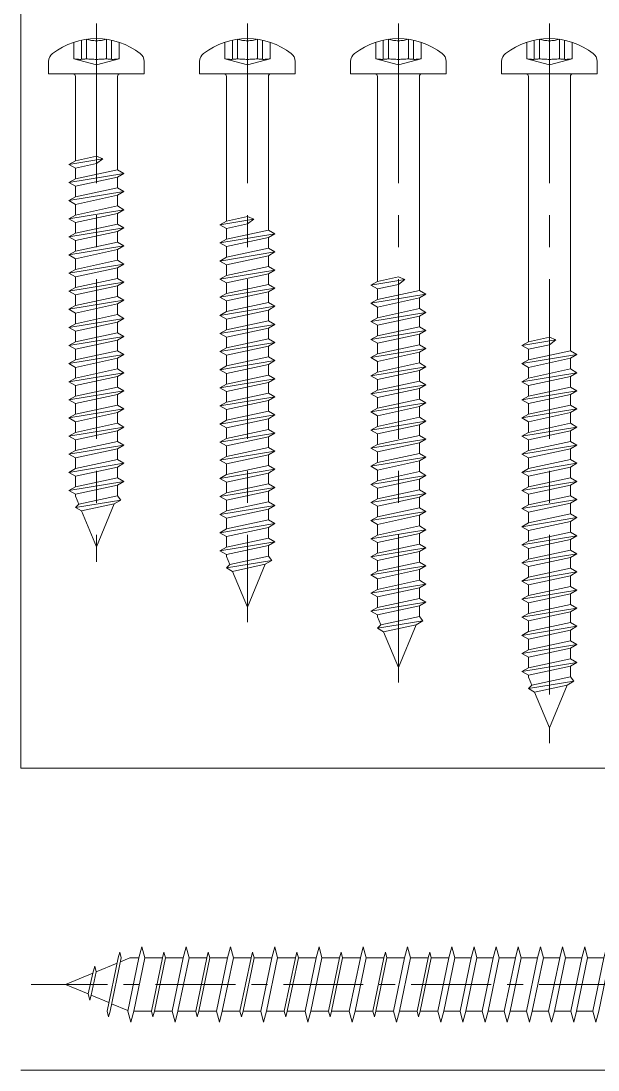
# Model space of a CAD drawing. Header units: millimetres. Extents: x 1459 to 16731, y 971 to 8404.
# Drawn here: x 5484.5 to 5541.8, y 1916.5 to 2020.7 of the extents above; entities that cross this region are included whole.
import ezdxf

# ---------------------------------------------------------------- set-up
doc = ezdxf.new("R2010")
doc.units = ezdxf.units.MM
doc.header["$LTSCALE"] = 0.5
doc.linetypes.add('CENTER', pattern=[50.8, 31.75, -6.35, 6.35, -6.35])
doc.linetypes.add('HIDDEN', pattern=[9.525, 6.35, -3.175])
doc.layers.get('0').update_dxf_attribs({"lineweight": 20})
doc.layers.add('Quincaillerie', color=150, linetype='Continuous', lineweight=20)

# ---------------------------------------------------------------- blocks, each defined once
blk = doc.blocks.new('HUS-S 7.5 x 100')
for p, q in [((-96.93, 1.27), (-94.86, 2.13)), ((-94.53, 2.26), (-93.6, 2.65)), ((-93.6, 2.65), (-92.69, 2.65)), ((-92.11, 2.65), (-90.35, 2.65)), ((-90.05, 2.65), (-88.29, 2.65)), ((-87.71, 2.65), (-85.95, 2.65)), ((-85.65, 2.65), (-83.89, 2.65)), ((-83.31, 2.65), (-81.55, 2.65)), ((-81.25, 2.65), (-79.49, 2.65)), ((-78.91, 2.65), (-77.15, 2.65)), ((-76.85, 2.65), (-75.09, 2.65)), ((-74.51, 2.65), (-72.75, 2.65)), ((-72.45, 2.65), (-70.69, 2.65)), ((-70.11, 2.65), (-68.35, 2.65)), ((-68.05, 2.65), (-66.29, 2.65)), ((-65.71, 2.65), (-63.95, 2.65)), ((-63.65, 2.65), (-61.89, 2.65)), ((-61.31, 2.65), (-59.69, 2.65)), ((-59.11, 2.65), (-57.49, 2.65)), ((-56.91, 2.65), (-55.29, 2.65)), ((-54.71, 2.65), (-53.09, 2.65)), ((-52.51, 2.65), (-50.89, 2.65)), ((-50.31, 2.65), (-48.69, 2.65)), ((-48.11, 2.65), (-46.49, 2.65)), ((-100, 0), (-97.27, 1.13)), ((-97.74, -0.94), (-97.27, 1.13)), ((-97.45, -1.06), (-96.93, 1.27)), ((-100, 0), (-97.74, -0.94)), ((-97.45, -1.06), (-95.67, -1.79)), ((-95.4, -1.91), (-93.78, -2.58)), ((-93.21, -2.65), (-91.45, -2.65)), ((-91.15, -2.65), (-89.39, -2.65)), ((-88.81, -2.65), (-87.05, -2.65)), ((-86.75, -2.65), (-84.99, -2.65)), ((-84.41, -2.65), (-82.65, -2.65)), ((-82.35, -2.65), (-80.59, -2.65)), ((-80.01, -2.65), (-78.25, -2.65)), ((-77.95, -2.65), (-76.19, -2.65)), ((-75.61, -2.65), (-73.85, -2.65)), ((-73.55, -2.65), (-71.79, -2.65)), ((-71.21, -2.65), (-69.45, -2.65)), ((-66.81, -2.65), (-65.05, -2.65)), ((-64.75, -2.65), (-62.99, -2.65)), ((-62.41, -2.65), (-60.79, -2.65)), ((-60.21, -2.65), (-58.59, -2.65)), ((-58.01, -2.65), (-56.39, -2.65)), ((-55.81, -2.65), (-54.19, -2.65)), ((-53.61, -2.65), (-51.99, -2.65)), ((-51.41, -2.65), (-49.79, -2.65)), ((-49.21, -2.65), (-47.59, -2.65))]:
    blk.add_line(p, q)
at = {"color": 1, "linetype": 'CENTER', "ltscale": 0.5}
blk.add_line((5.8, 0), (-103.41, 0), dxfattribs=at)
for points in [[(-95.85, -2.65), (-94.75, 2.65), (-94.6, 3.2), (-94.45, 2.65), (-95.55, -2.65), (-95.7, -3.2)], [(-92.11, 2.65), (-93.21, -2.65), (-93.5, -3.75), (-93.79, -2.65), (-92.69, 2.65), (-92.4, 3.75)], [(-91.45, -2.65), (-90.35, 2.65), (-90.2, 3.2), (-90.05, 2.65), (-91.15, -2.65), (-91.3, -3.2)], [(-87.71, 2.65), (-88.81, -2.65), (-89.1, -3.75), (-89.39, -2.65), (-88.29, 2.65), (-88, 3.75)], [(-87.05, -2.65), (-85.95, 2.65), (-85.8, 3.2), (-85.65, 2.65), (-86.75, -2.65), (-86.9, -3.2)], [(-83.31, 2.65), (-84.41, -2.65), (-84.7, -3.75), (-84.99, -2.65), (-83.89, 2.65), (-83.6, 3.75)], [(-82.65, -2.65), (-81.55, 2.65), (-81.4, 3.2), (-81.25, 2.65), (-82.35, -2.65), (-82.5, -3.2)], [(-78.91, 2.65), (-80.01, -2.65), (-80.3, -3.75), (-80.59, -2.65), (-79.49, 2.65), (-79.2, 3.75)], [(-78.25, -2.65), (-77.15, 2.65), (-77, 3.2), (-76.85, 2.65), (-77.95, -2.65), (-78.1, -3.2)], [(-74.51, 2.65), (-75.61, -2.65), (-75.9, -3.75), (-76.19, -2.65), (-75.09, 2.65), (-74.8, 3.75)], [(-73.85, -2.65), (-72.75, 2.65), (-72.6, 3.2), (-72.45, 2.65), (-73.55, -2.65), (-73.7, -3.2)], [(-70.11, 2.65), (-71.21, -2.65), (-71.5, -3.75), (-71.79, -2.65), (-70.69, 2.65), (-70.4, 3.75)], [(-69.45, -2.65), (-68.35, 2.65), (-68.2, 3.2), (-68.05, 2.65), (-69.15, -2.65), (-69.3, -3.2)], [(-65.71, 2.65), (-66.81, -2.65), (-67.1, -3.75), (-67.39, -2.65), (-66.29, 2.65), (-66, 3.75)], [(-65.05, -2.65), (-63.95, 2.65), (-63.8, 3.2), (-63.65, 2.65), (-64.75, -2.65), (-64.9, -3.2)], [(-61.31, 2.65), (-62.41, -2.65), (-62.7, -3.75), (-62.99, -2.65), (-61.89, 2.65), (-61.6, 3.75)], [(-59.11, 2.65), (-60.21, -2.65), (-60.5, -3.75), (-60.79, -2.65), (-59.69, 2.65), (-59.4, 3.75)], [(-56.91, 2.65), (-58.01, -2.65), (-58.3, -3.75), (-58.59, -2.65), (-57.49, 2.65), (-57.2, 3.75)], [(-54.71, 2.65), (-55.81, -2.65), (-56.1, -3.75), (-56.39, -2.65), (-55.29, 2.65), (-55, 3.75)], [(-52.51, 2.65), (-53.61, -2.65), (-53.9, -3.75), (-54.19, -2.65), (-53.09, 2.65), (-52.8, 3.75)], [(-50.31, 2.65), (-51.41, -2.65), (-51.7, -3.75), (-51.99, -2.65), (-50.89, 2.65), (-50.6, 3.75)], [(-48.11, 2.65), (-49.21, -2.65), (-49.5, -3.75), (-49.79, -2.65), (-48.69, 2.65), (-48.4, 3.75)], [(-45.91, 2.65), (-47.01, -2.65), (-47.3, -3.75), (-47.59, -2.65), (-46.49, 2.65), (-46.2, 3.75)]]:
    blk.add_lwpolyline(points, close=True)
for points in [[(-97.27, 1.13), (-97.08, 1.84), (-96.93, 1.27)], [(-97.74, -0.94), (-97.58, -1.55), (-97.45, -1.06)], [(-69.15, -2.65), (-67.39, -2.65)]]:
    blk.add_lwpolyline(points)
blk = doc.blocks.new('4070084')
at = {"color": 1, "linetype": 'CENTER'}
blk.add_line((0, 5), (0, -48.5), dxfattribs=at)
for p, q in [((-2.08, -0.25), (-2.08, -8.63)), ((2.09, -0.25), (2.09, -9.53)), ((-2.08, -9.37), (-2.08, -10.43)), ((2.09, -10.27), (2.09, -11.33)), ((-2.08, -11.17), (-2.08, -12.23)), ((2.09, -12.07), (2.09, -13.13)), ((-2.08, -12.97), (-2.08, -14.03)), ((2.09, -13.87), (2.09, -14.93)), ((-2.08, -14.77), (-2.08, -15.83)), ((-2.08, -16.57), (-2.08, -17.63)), ((2.09, -15.67), (2.09, -16.73)), ((2.09, -17.47), (2.09, -18.53)), ((-2.08, -18.37), (-2.08, -19.43)), ((2.09, -19.27), (2.09, -20.33)), ((-2.08, -20.17), (-2.08, -21.23)), ((2.09, -21.07), (2.09, -22.13)), ((-2.08, -21.97), (-2.08, -23.03)), ((2.09, -22.87), (2.09, -23.93)), ((-2.08, -23.77), (-2.08, -24.83)), ((2.09, -24.67), (2.09, -25.73)), ((-2.08, -25.57), (-2.08, -26.63)), ((2.09, -26.47), (2.09, -27.53)), ((-2.08, -27.37), (-2.08, -28.43)), ((-2.08, -29.17), (-2.08, -30.23)), ((2.09, -28.27), (2.09, -29.33)), ((2.09, -30.07), (2.09, -31.13)), ((-2.08, -30.97), (-2.08, -32.03)), ((2.09, -31.87), (2.09, -32.93)), ((-2.08, -32.77), (-2.08, -33.83)), ((2.09, -33.67), (2.09, -34.73)), ((-2.08, -34.57), (-2.08, -35.63)), ((-2.08, -36.37), (-2.08, -37.43)), ((2.09, -35.47), (2.09, -36.53)), ((2.09, -37.27), (2.09, -38.33)), ((-2.08, -38.17), (-2.08, -39.23)), ((2.09, -39.07), (2.09, -40.13)), ((-2.08, -39.97), (-2.08, -41.03)), ((2.09, -40.87), (2.09, -41.93)), ((-2.08, -41.77), (-2.08, -41.97)), ((-1.76, -42.76), (-2.08, -41.97)), ((0, -47), (1.76, -42.74)), ((2.41, -42.35), (1.76, -42.74)), ((2.09, -41.93), (2.41, -42.35)), ((-2.07, -43.09), (-1.76, -42.76)), ((-1.47, -43.44), (-2.07, -43.09)), ((0, -47), (-1.47, -43.44))]:
    blk.add_line(p, q)
blk.add_lwpolyline([(0, 3.5, -0.163834), (4.35, 2.03, -0.234469), (4.75, 1.24), (4.75, 0), (-4.75, 0), (-4.75, 1.24, -0.234469), (-4.35, 2.03, -0.163834)], format="xyb", close=True)
at = {"linetype": 'HIDDEN'}
for points in [[(-2.25, 3.14), (-2.25, 1.5)], [(-1.5, 3.34), (-1.5, 1.44)], [(-1, 3.43), (-1, 1.5)], [(1, 3.43), (1, 1.5)], [(1.5, 3.34), (1.5, 1.44)], [(2.25, 3.14), (2.25, 1.5)], [(-2.25, 1.5), (0, 0.9)], [(2.25, 1.5), (0, 0.9)]]:
    blk.add_lwpolyline(points, dxfattribs=at)
for points in [[(-2.08, -9.37), (0, -8.92), (0.65, -8.44), (0, -8.18), (-2.08, -8.63), (-2.73, -9)], [(2.73, -9.9), (2.09, -10.27), (-2.08, -11.17), (-2.73, -10.8), (-2.08, -10.43), (2.09, -9.53)], [(2.73, -11.7), (2.09, -12.07), (-2.08, -12.97), (-2.73, -12.6), (-2.08, -12.23), (2.09, -11.33)], [(2.73, -13.5), (2.09, -13.87), (-2.08, -14.77), (-2.73, -14.4), (-2.08, -14.03), (2.09, -13.13)], [(2.73, -15.3), (2.09, -15.67), (-2.08, -16.57), (-2.73, -16.2), (-2.08, -15.83), (2.09, -14.93)], [(2.73, -17.1), (2.09, -17.47), (-2.08, -18.37), (-2.73, -18), (-2.08, -17.63), (2.09, -16.73)], [(2.73, -18.9), (2.09, -19.27), (-2.08, -20.17), (-2.73, -19.8), (-2.08, -19.43), (2.09, -18.53)], [(2.73, -20.7), (2.09, -21.07), (-2.08, -21.97), (-2.73, -21.6), (-2.08, -21.23), (2.09, -20.33)], [(2.73, -22.5), (2.09, -22.87), (-2.08, -23.77), (-2.73, -23.4), (-2.08, -23.03), (2.09, -22.13)], [(2.73, -24.3), (2.09, -24.67), (-2.08, -25.57), (-2.73, -25.2), (-2.08, -24.83), (2.09, -23.93)], [(2.73, -26.1), (2.09, -26.47), (-2.08, -27.37), (-2.73, -27), (-2.08, -26.63), (2.09, -25.73)], [(2.73, -27.9), (2.09, -28.27), (-2.08, -29.17), (-2.73, -28.8), (-2.08, -28.43), (2.09, -27.53)], [(2.73, -29.7), (2.09, -30.07), (-2.08, -30.97), (-2.73, -30.6), (-2.08, -30.23), (2.09, -29.33)], [(2.73, -31.5), (2.09, -31.87), (-2.08, -32.77), (-2.73, -32.4), (-2.08, -32.03), (2.09, -31.13)], [(2.73, -33.3), (2.09, -33.67), (-2.08, -34.57), (-2.73, -34.2), (-2.08, -33.83), (2.09, -32.93)], [(2.73, -35.1), (2.09, -35.47), (-2.08, -36.37), (-2.73, -36), (-2.08, -35.63), (2.09, -34.73)], [(2.73, -36.9), (2.09, -37.27), (-2.08, -38.17), (-2.73, -37.8), (-2.08, -37.43), (2.09, -36.53)], [(2.73, -38.7), (2.09, -39.07), (-2.08, -39.97), (-2.73, -39.6), (-2.08, -39.23), (2.09, -38.33)], [(2.73, -40.5), (2.09, -40.87), (-2.08, -41.77), (-2.73, -41.4), (-2.08, -41.03), (2.09, -40.13)]]:
    blk.add_lwpolyline(points, close=True)
for points in [[(-2.73, -9), (0.65, -8.44)], [(-2.73, -10.8), (2.73, -9.9)], [(-2.73, -12.6), (2.73, -11.7)], [(-2.73, -14.4), (2.73, -13.5)], [(-2.73, -16.2), (2.73, -15.3)], [(-2.73, -18), (2.73, -17.1)], [(-2.73, -19.8), (2.73, -18.9)], [(-2.73, -21.6), (2.73, -20.7)], [(-2.73, -23.4), (2.73, -22.5)], [(-2.73, -25.2), (2.73, -24.3)], [(-2.73, -27), (2.73, -26.1)], [(-2.73, -28.8), (2.73, -27.9)], [(-2.73, -30.6), (2.73, -29.7)], [(-2.73, -32.4), (2.73, -31.5)], [(-2.73, -34.2), (2.73, -33.3)], [(-2.73, -36), (2.73, -35.1)], [(-2.73, -37.8), (2.73, -36.9)], [(-2.73, -39.6), (2.73, -38.7)], [(-2.73, -41.4), (2.73, -40.5)], [(-2.07, -43.09), (2.41, -42.35)], [(-1.76, -42.76), (2.09, -41.93)], [(1.76, -42.74), (-1.47, -43.44)]]:
    blk.add_lwpolyline(points)
for centre, radius, start, end in [((0, 6.79), 3.5, 253.4149, 286.5851), ((-1.62, 4.82), 3.38, 259.3357, 280.6643), ((0, 9.6), 8.16, 262.9585, 277.0415), ((1.62, 4.82), 3.38, 259.3357, 280.6643)]:
    blk.add_arc(centre, radius, start, end, dxfattribs=at)
for centre, start, end in [((-2.33, -0.25), 0, 90), ((2.34, -0.25), 90, 180)]:
    blk.add_arc(centre, 0.25, start, end)
blk = doc.blocks.new('4070085')
at = {"color": 1, "linetype": 'CENTER'}
blk.add_line((0, 5), (0, -54.5), dxfattribs=at)
for p, q in [((-2.09, -0.25), (-2.09, -14.63)), ((2.08, -0.25), (2.08, -15.53)), ((-2.09, -15.37), (-2.09, -16.43)), ((2.08, -16.27), (2.08, -17.33)), ((-2.09, -17.17), (-2.09, -18.23)), ((2.08, -18.07), (2.08, -19.13)), ((-2.09, -18.97), (-2.09, -20.03)), ((-2.09, -20.77), (-2.09, -21.83)), ((2.08, -19.87), (2.08, -20.93)), ((2.08, -21.67), (2.08, -22.73)), ((-2.09, -22.57), (-2.09, -23.63)), ((2.08, -23.47), (2.08, -24.53)), ((-2.09, -24.37), (-2.09, -25.43)), ((2.08, -25.27), (2.08, -26.33)), ((-2.09, -26.17), (-2.09, -27.23)), ((2.08, -27.07), (2.08, -28.13)), ((-2.09, -27.97), (-2.09, -29.03)), ((2.08, -28.87), (2.08, -29.93)), ((-2.09, -29.77), (-2.09, -30.83)), ((2.08, -30.67), (2.08, -31.73)), ((-2.09, -31.57), (-2.09, -32.63)), ((2.08, -32.47), (2.08, -33.53)), ((-2.09, -33.37), (-2.09, -34.43)), ((2.08, -34.27), (2.08, -35.33)), ((-2.09, -35.17), (-2.09, -36.23)), ((2.08, -36.07), (2.08, -37.13)), ((-2.09, -36.97), (-2.09, -38.03)), ((2.08, -37.87), (2.08, -38.93)), ((-2.09, -38.77), (-2.09, -39.83)), ((-2.09, -40.57), (-2.09, -41.63)), ((2.08, -39.67), (2.08, -40.73)), ((2.08, -41.47), (2.08, -42.53)), ((-2.09, -42.37), (-2.09, -43.43)), ((2.08, -43.27), (2.08, -44.33)), ((-2.09, -44.17), (-2.09, -45.23)), ((2.08, -45.07), (2.08, -46.13)), ((-2.09, -45.97), (-2.09, -47.03)), ((2.08, -46.87), (2.08, -47.93)), ((-2.09, -47.77), (-2.09, -47.97)), ((2.08, -47.93), (2.41, -48.35)), ((-1.76, -48.76), (-2.09, -47.97)), ((-2.07, -49.09), (-1.76, -48.76)), ((0, -53), (1.76, -48.74)), ((2.41, -48.35), (1.76, -48.74)), ((-1.47, -49.44), (-2.07, -49.09)), ((0, -53), (-1.47, -49.44))]:
    blk.add_line(p, q)
blk.add_lwpolyline([(0, 3.5, -0.163834), (4.35, 2.03, -0.234469), (4.75, 1.24), (4.75, 0), (-4.75, 0), (-4.75, 1.24, -0.234469), (-4.35, 2.03, -0.163834)], format="xyb", close=True)
at = {"linetype": 'HIDDEN'}
for points in [[(-2.25, 3.14), (-2.25, 1.5)], [(-1.5, 3.34), (-1.5, 1.44)], [(-1, 3.43), (-1, 1.5)], [(1, 3.43), (1, 1.5)], [(1.5, 3.34), (1.5, 1.44)], [(2.25, 3.14), (2.25, 1.5)], [(-2.25, 1.5), (0, 0.9)], [(2.25, 1.5), (0, 0.9)]]:
    blk.add_lwpolyline(points, dxfattribs=at)
for points in [[(-2.09, -15.37), (0, -14.92), (0.65, -14.44), (0, -14.18), (-2.09, -14.63), (-2.73, -15)], [(2.73, -15.9), (2.08, -16.27), (-2.09, -17.17), (-2.73, -16.8), (-2.09, -16.43), (2.08, -15.53)], [(2.73, -17.7), (2.08, -18.07), (-2.09, -18.97), (-2.73, -18.6), (-2.09, -18.23), (2.08, -17.33)], [(2.73, -19.5), (2.08, -19.87), (-2.09, -20.77), (-2.73, -20.4), (-2.09, -20.03), (2.08, -19.13)], [(2.73, -21.3), (2.08, -21.67), (-2.09, -22.57), (-2.73, -22.2), (-2.09, -21.83), (2.08, -20.93)], [(2.73, -23.1), (2.08, -23.47), (-2.09, -24.37), (-2.73, -24), (-2.09, -23.63), (2.08, -22.73)], [(2.73, -24.9), (2.08, -25.27), (-2.09, -26.17), (-2.73, -25.8), (-2.09, -25.43), (2.08, -24.53)], [(2.73, -26.7), (2.08, -27.07), (-2.09, -27.97), (-2.73, -27.6), (-2.09, -27.23), (2.08, -26.33)], [(2.73, -28.5), (2.08, -28.87), (-2.09, -29.77), (-2.73, -29.4), (-2.09, -29.03), (2.08, -28.13)], [(2.73, -30.3), (2.08, -30.67), (-2.09, -31.57), (-2.73, -31.2), (-2.09, -30.83), (2.08, -29.93)], [(2.73, -32.1), (2.08, -32.47), (-2.09, -33.37), (-2.73, -33), (-2.09, -32.63), (2.08, -31.73)], [(2.73, -33.9), (2.08, -34.27), (-2.09, -35.17), (-2.73, -34.8), (-2.09, -34.43), (2.08, -33.53)], [(2.73, -35.7), (2.08, -36.07), (-2.09, -36.97), (-2.73, -36.6), (-2.09, -36.23), (2.08, -35.33)], [(2.73, -37.5), (2.08, -37.87), (-2.09, -38.77), (-2.73, -38.4), (-2.09, -38.03), (2.08, -37.13)], [(2.73, -39.3), (2.08, -39.67), (-2.09, -40.57), (-2.73, -40.2), (-2.09, -39.83), (2.08, -38.93)], [(2.73, -41.1), (2.08, -41.47), (-2.09, -42.37), (-2.73, -42), (-2.09, -41.63), (2.08, -40.73)], [(2.73, -42.9), (2.08, -43.27), (-2.09, -44.17), (-2.73, -43.8), (-2.09, -43.43), (2.08, -42.53)], [(2.73, -44.7), (2.08, -45.07), (-2.09, -45.97), (-2.73, -45.6), (-2.09, -45.23), (2.08, -44.33)], [(2.73, -46.5), (2.08, -46.87), (-2.09, -47.77), (-2.73, -47.4), (-2.09, -47.03), (2.08, -46.13)]]:
    blk.add_lwpolyline(points, close=True)
for points in [[(-2.73, -15), (0.65, -14.44)], [(-2.73, -16.8), (2.73, -15.9)], [(-2.73, -18.6), (2.73, -17.7)], [(-2.73, -20.4), (2.73, -19.5)], [(-2.73, -22.2), (2.73, -21.3)], [(-2.73, -24), (2.73, -23.1)], [(-2.73, -25.8), (2.73, -24.9)], [(-2.73, -27.6), (2.73, -26.7)], [(-2.73, -29.4), (2.73, -28.5)], [(-2.73, -31.2), (2.73, -30.3)], [(-2.73, -33), (2.73, -32.1)], [(-2.73, -34.8), (2.73, -33.9)], [(-2.73, -36.6), (2.73, -35.7)], [(-2.73, -38.4), (2.73, -37.5)], [(-2.73, -40.2), (2.73, -39.3)], [(-2.73, -42), (2.73, -41.1)], [(-2.73, -43.8), (2.73, -42.9)], [(-2.73, -45.6), (2.73, -44.7)], [(-2.73, -47.4), (2.73, -46.5)], [(-1.76, -48.76), (2.08, -47.93)], [(-2.07, -49.09), (2.41, -48.35)], [(1.76, -48.74), (-1.47, -49.44)]]:
    blk.add_lwpolyline(points)
for centre, radius, start, end in [((0, 6.79), 3.5, 253.4149, 286.5851), ((-1.62, 4.82), 3.38, 259.3357, 280.6643), ((0, 9.6), 8.16, 262.9585, 277.0415), ((1.62, 4.82), 3.38, 259.3357, 280.6643)]:
    blk.add_arc(centre, radius, start, end, dxfattribs=at)
for centre, start, end in [((-2.33, -0.25), 0, 90), ((2.33, -0.25), 90, 180)]:
    blk.add_arc(centre, 0.25, start, end)
blk = doc.blocks.new('4070086')
at = {"color": 1, "linetype": 'CENTER'}
blk.add_line((0, 5), (0, -60.5), dxfattribs=at)
for p, q in [((-2.08, -0.25), (-2.08, -20.63)), ((2.09, -0.25), (2.09, -21.53)), ((-2.08, -21.37), (-2.08, -22.43)), ((2.09, -22.27), (2.09, -23.33)), ((-2.08, -23.17), (-2.08, -24.23)), ((-2.08, -24.97), (-2.08, -26.03)), ((2.09, -24.07), (2.09, -25.13)), ((2.09, -25.87), (2.09, -26.93)), ((-2.08, -26.77), (-2.08, -27.83)), ((2.09, -27.67), (2.09, -28.73)), ((-2.08, -28.57), (-2.08, -29.63)), ((2.09, -29.47), (2.09, -30.53)), ((-2.08, -30.37), (-2.08, -31.43)), ((2.09, -31.27), (2.09, -32.33)), ((-2.08, -32.17), (-2.08, -33.23)), ((2.09, -33.07), (2.09, -34.13)), ((-2.08, -33.97), (-2.08, -35.03)), ((2.09, -34.87), (2.09, -35.93)), ((-2.08, -35.77), (-2.08, -36.83)), ((2.09, -36.67), (2.09, -37.73)), ((-2.08, -37.57), (-2.08, -38.63)), ((2.09, -38.47), (2.09, -39.53)), ((-2.08, -39.37), (-2.08, -40.43)), ((2.09, -40.27), (2.09, -41.33)), ((-2.08, -41.17), (-2.08, -42.23)), ((2.09, -42.07), (2.09, -43.13)), ((-2.08, -42.97), (-2.08, -44.03)), ((-2.08, -44.77), (-2.08, -45.83)), ((2.09, -43.87), (2.09, -44.93)), ((2.09, -45.67), (2.09, -46.73)), ((-2.08, -46.57), (-2.08, -47.63)), ((2.09, -47.47), (2.09, -48.53)), ((-2.08, -48.37), (-2.08, -49.43)), ((2.09, -49.27), (2.09, -50.33)), ((-2.08, -50.17), (-2.08, -51.23)), ((2.09, -51.07), (2.09, -52.13)), ((-2.08, -51.97), (-2.08, -53.03)), ((2.09, -52.87), (2.09, -53.93)), ((-2.08, -53.77), (-2.08, -53.97)), ((-1.76, -54.76), (-2.08, -53.97)), ((2.09, -53.93), (2.41, -54.35)), ((-2.07, -55.09), (-1.76, -54.76)), ((-1.47, -55.44), (-2.07, -55.09)), ((0, -59), (1.76, -54.74)), ((2.41, -54.35), (1.76, -54.74)), ((0, -59), (-1.47, -55.44))]:
    blk.add_line(p, q)
blk.add_lwpolyline([(0, 3.5, -0.163834), (4.35, 2.03, -0.234469), (4.75, 1.24), (4.75, 0), (-4.75, 0), (-4.75, 1.24, -0.234469), (-4.35, 2.03, -0.163834)], format="xyb", close=True)
at = {"linetype": 'HIDDEN'}
for points in [[(-2.25, 3.14), (-2.25, 1.5)], [(-1.5, 3.34), (-1.5, 1.44)], [(-1, 3.43), (-1, 1.5)], [(1, 3.43), (1, 1.5)], [(1.5, 3.34), (1.5, 1.44)], [(2.25, 3.14), (2.25, 1.5)], [(-2.25, 1.5), (0, 0.9)], [(2.25, 1.5), (0, 0.9)]]:
    blk.add_lwpolyline(points, dxfattribs=at)
for points in [[(-2.08, -21.37), (0, -20.92), (0.65, -20.44), (0, -20.18), (-2.08, -20.63), (-2.73, -21)], [(2.73, -21.9), (2.09, -22.27), (-2.08, -23.17), (-2.73, -22.8), (-2.08, -22.43), (2.09, -21.53)], [(2.73, -23.7), (2.09, -24.07), (-2.08, -24.97), (-2.73, -24.6), (-2.08, -24.23), (2.09, -23.33)], [(2.73, -25.5), (2.09, -25.87), (-2.08, -26.77), (-2.73, -26.4), (-2.08, -26.03), (2.09, -25.13)], [(2.73, -27.3), (2.09, -27.67), (-2.08, -28.57), (-2.73, -28.2), (-2.08, -27.83), (2.09, -26.93)], [(2.73, -29.1), (2.09, -29.47), (-2.08, -30.37), (-2.73, -30), (-2.08, -29.63), (2.09, -28.73)], [(2.73, -30.9), (2.09, -31.27), (-2.08, -32.17), (-2.73, -31.8), (-2.08, -31.43), (2.09, -30.53)], [(2.73, -32.7), (2.09, -33.07), (-2.08, -33.97), (-2.73, -33.6), (-2.08, -33.23), (2.09, -32.33)], [(2.73, -34.5), (2.09, -34.87), (-2.08, -35.77), (-2.73, -35.4), (-2.08, -35.03), (2.09, -34.13)], [(2.73, -36.3), (2.09, -36.67), (-2.08, -37.57), (-2.73, -37.2), (-2.08, -36.83), (2.09, -35.93)], [(2.73, -38.1), (2.09, -38.47), (-2.08, -39.37), (-2.73, -39), (-2.08, -38.63), (2.09, -37.73)], [(2.73, -39.9), (2.09, -40.27), (-2.08, -41.17), (-2.73, -40.8), (-2.08, -40.43), (2.09, -39.53)], [(2.73, -41.7), (2.09, -42.07), (-2.08, -42.97), (-2.73, -42.6), (-2.08, -42.23), (2.09, -41.33)], [(2.73, -43.5), (2.09, -43.87), (-2.08, -44.77), (-2.73, -44.4), (-2.08, -44.03), (2.09, -43.13)], [(2.73, -45.3), (2.09, -45.67), (-2.08, -46.57), (-2.73, -46.2), (-2.08, -45.83), (2.09, -44.93)], [(2.73, -47.1), (2.09, -47.47), (-2.08, -48.37), (-2.73, -48), (-2.08, -47.63), (2.09, -46.73)], [(2.73, -48.9), (2.09, -49.27), (-2.08, -50.17), (-2.73, -49.8), (-2.08, -49.43), (2.09, -48.53)], [(2.73, -50.7), (2.09, -51.07), (-2.08, -51.97), (-2.73, -51.6), (-2.08, -51.23), (2.09, -50.33)], [(2.73, -52.5), (2.09, -52.87), (-2.08, -53.77), (-2.73, -53.4), (-2.08, -53.03), (2.09, -52.13)]]:
    blk.add_lwpolyline(points, close=True)
for points in [[(-2.73, -21), (0.65, -20.44)], [(-2.73, -22.8), (2.73, -21.9)], [(-2.73, -24.6), (2.73, -23.7)], [(-2.73, -26.4), (2.73, -25.5)], [(-2.73, -28.2), (2.73, -27.3)], [(-2.73, -30), (2.73, -29.1)], [(-2.73, -31.8), (2.73, -30.9)], [(-2.73, -33.6), (2.73, -32.7)], [(-2.73, -35.4), (2.73, -34.5)], [(-2.73, -37.2), (2.73, -36.3)], [(-2.73, -39), (2.73, -38.1)], [(-2.73, -40.8), (2.73, -39.9)], [(-2.73, -42.6), (2.73, -41.7)], [(-2.73, -44.4), (2.73, -43.5)], [(-2.73, -46.2), (2.73, -45.3)], [(-2.73, -48), (2.73, -47.1)], [(-2.73, -49.8), (2.73, -48.9)], [(-2.73, -51.6), (2.73, -50.7)], [(-2.73, -53.4), (2.73, -52.5)], [(-1.76, -54.76), (2.09, -53.93)], [(-2.07, -55.09), (2.41, -54.35)], [(1.76, -54.74), (-1.47, -55.44)]]:
    blk.add_lwpolyline(points)
for centre, radius, start, end in [((0, 6.79), 3.5, 253.4149, 286.5851), ((-1.62, 4.82), 3.38, 259.3357, 280.6643), ((0, 9.6), 8.16, 262.9585, 277.0415), ((1.62, 4.82), 3.38, 259.3357, 280.6643)]:
    blk.add_arc(centre, radius, start, end, dxfattribs=at)
for centre, start, end in [((-2.33, -0.25), 0, 90), ((2.34, -0.25), 90, 180)]:
    blk.add_arc(centre, 0.25, start, end)
blk = doc.blocks.new('4070087')
at = {"color": 1, "linetype": 'CENTER'}
blk.add_line((0, 5), (0, -66.5), dxfattribs=at)
for p, q in [((-2.08, -0.25), (-2.08, -26.63)), ((2.09, -0.25), (2.09, -27.53)), ((-2.08, -27.37), (-2.08, -28.43)), ((-2.08, -29.17), (-2.08, -30.23)), ((2.09, -28.27), (2.09, -29.33)), ((2.09, -30.07), (2.09, -31.13)), ((-2.08, -30.97), (-2.08, -32.03)), ((2.09, -31.87), (2.09, -32.93)), ((-2.08, -32.77), (-2.08, -33.83)), ((2.09, -33.67), (2.09, -34.73)), ((-2.08, -34.57), (-2.08, -35.63)), ((-2.08, -36.37), (-2.08, -37.43)), ((2.09, -35.47), (2.09, -36.53)), ((2.09, -37.27), (2.09, -38.33)), ((-2.08, -38.17), (-2.08, -39.23)), ((2.09, -39.07), (2.09, -40.13)), ((-2.08, -39.97), (-2.08, -41.03)), ((2.09, -40.87), (2.09, -41.93)), ((-2.08, -41.77), (-2.08, -42.83)), ((2.09, -42.67), (2.09, -43.73)), ((-2.08, -43.57), (-2.08, -44.63)), ((2.09, -44.47), (2.09, -45.53)), ((-2.08, -45.37), (-2.08, -46.43)), ((2.09, -46.27), (2.09, -47.33)), ((-2.08, -47.17), (-2.08, -48.23)), ((-2.08, -48.97), (-2.08, -50.03)), ((2.09, -48.07), (2.09, -49.13)), ((2.09, -49.87), (2.09, -50.93)), ((-2.08, -50.77), (-2.08, -51.83)), ((2.09, -51.67), (2.09, -52.73)), ((-2.08, -52.57), (-2.08, -53.63)), ((2.09, -53.47), (2.09, -54.53)), ((-2.08, -54.37), (-2.08, -55.43)), ((-2.08, -56.17), (-2.08, -57.23)), ((2.09, -55.27), (2.09, -56.33)), ((2.09, -57.07), (2.09, -58.13)), ((-2.08, -57.97), (-2.08, -59.03)), ((2.09, -58.87), (2.09, -59.93)), ((-2.08, -59.77), (-2.08, -59.97)), ((-1.76, -60.76), (-2.08, -59.97)), ((2.41, -60.35), (1.76, -60.74)), ((2.09, -59.93), (2.41, -60.35)), ((-2.07, -61.09), (-1.76, -60.76)), ((-1.47, -61.44), (-2.07, -61.09)), ((0, -65), (-1.47, -61.44)), ((0, -65), (1.76, -60.74))]:
    blk.add_line(p, q)
blk.add_lwpolyline([(0, 3.5, -0.163834), (4.35, 2.03, -0.234469), (4.75, 1.24), (4.75, 0), (-4.75, 0), (-4.75, 1.24, -0.234469), (-4.35, 2.03, -0.163834)], format="xyb", close=True)
at = {"linetype": 'HIDDEN'}
for points in [[(-2.25, 3.14), (-2.25, 1.5)], [(-1.5, 3.34), (-1.5, 1.44)], [(-1, 3.43), (-1, 1.5)], [(1, 3.43), (1, 1.5)], [(1.5, 3.34), (1.5, 1.44)], [(2.25, 3.14), (2.25, 1.5)], [(-2.25, 1.5), (0, 0.9)], [(2.25, 1.5), (0, 0.9)]]:
    blk.add_lwpolyline(points, dxfattribs=at)
for points in [[(-2.08, -27.37), (0, -26.92), (0.65, -26.44), (0, -26.18), (-2.08, -26.63), (-2.73, -27)], [(2.73, -27.9), (2.09, -28.27), (-2.08, -29.17), (-2.73, -28.8), (-2.08, -28.43), (2.09, -27.53)], [(2.73, -29.7), (2.09, -30.07), (-2.08, -30.97), (-2.73, -30.6), (-2.08, -30.23), (2.09, -29.33)], [(2.73, -31.5), (2.09, -31.87), (-2.08, -32.77), (-2.73, -32.4), (-2.08, -32.03), (2.09, -31.13)], [(2.73, -33.3), (2.09, -33.67), (-2.08, -34.57), (-2.73, -34.2), (-2.08, -33.83), (2.09, -32.93)], [(2.73, -35.1), (2.09, -35.47), (-2.08, -36.37), (-2.73, -36), (-2.08, -35.63), (2.09, -34.73)], [(2.73, -36.9), (2.09, -37.27), (-2.08, -38.17), (-2.73, -37.8), (-2.08, -37.43), (2.09, -36.53)], [(2.73, -38.7), (2.09, -39.07), (-2.08, -39.97), (-2.73, -39.6), (-2.08, -39.23), (2.09, -38.33)], [(2.73, -40.5), (2.09, -40.87), (-2.08, -41.77), (-2.73, -41.4), (-2.08, -41.03), (2.09, -40.13)], [(2.73, -42.3), (2.09, -42.67), (-2.08, -43.57), (-2.73, -43.2), (-2.08, -42.83), (2.09, -41.93)], [(2.73, -44.1), (2.09, -44.47), (-2.08, -45.37), (-2.73, -45), (-2.08, -44.63), (2.09, -43.73)], [(2.73, -45.9), (2.09, -46.27), (-2.08, -47.17), (-2.73, -46.8), (-2.08, -46.43), (2.09, -45.53)], [(2.73, -47.7), (2.09, -48.07), (-2.08, -48.97), (-2.73, -48.6), (-2.08, -48.23), (2.09, -47.33)], [(2.73, -49.5), (2.09, -49.87), (-2.08, -50.77), (-2.73, -50.4), (-2.08, -50.03), (2.09, -49.13)], [(2.73, -51.3), (2.09, -51.67), (-2.08, -52.57), (-2.73, -52.2), (-2.08, -51.83), (2.09, -50.93)], [(2.73, -53.1), (2.09, -53.47), (-2.08, -54.37), (-2.73, -54), (-2.08, -53.63), (2.09, -52.73)], [(2.73, -54.9), (2.09, -55.27), (-2.08, -56.17), (-2.73, -55.8), (-2.08, -55.43), (2.09, -54.53)], [(2.73, -56.7), (2.09, -57.07), (-2.08, -57.97), (-2.73, -57.6), (-2.08, -57.23), (2.09, -56.33)], [(2.73, -58.5), (2.09, -58.87), (-2.08, -59.77), (-2.73, -59.4), (-2.08, -59.03), (2.09, -58.13)]]:
    blk.add_lwpolyline(points, close=True)
for points in [[(-2.73, -27), (0.65, -26.44)], [(-2.73, -28.8), (2.73, -27.9)], [(-2.73, -30.6), (2.73, -29.7)], [(-2.73, -32.4), (2.73, -31.5)], [(-2.73, -34.2), (2.73, -33.3)], [(-2.73, -36), (2.73, -35.1)], [(-2.73, -37.8), (2.73, -36.9)], [(-2.73, -39.6), (2.73, -38.7)], [(-2.73, -41.4), (2.73, -40.5)], [(-2.73, -43.2), (2.73, -42.3)], [(-2.73, -45), (2.73, -44.1)], [(-2.73, -46.8), (2.73, -45.9)], [(-2.73, -48.6), (2.73, -47.7)], [(-2.73, -50.4), (2.73, -49.5)], [(-2.73, -52.2), (2.73, -51.3)], [(-2.73, -54), (2.73, -53.1)], [(-2.73, -55.8), (2.73, -54.9)], [(-2.73, -57.6), (2.73, -56.7)], [(-2.73, -59.4), (2.73, -58.5)], [(-2.07, -61.09), (2.41, -60.35)], [(-1.76, -60.76), (2.09, -59.93)], [(1.76, -60.74), (-1.47, -61.44)]]:
    blk.add_lwpolyline(points)
for centre, radius, start, end in [((0, 6.79), 3.5, 253.4149, 286.5851), ((-1.62, 4.82), 3.38, 259.3357, 280.6643), ((0, 9.6), 8.16, 262.9585, 277.0415), ((1.62, 4.82), 3.38, 259.3357, 280.6643)]:
    blk.add_arc(centre, radius, start, end, dxfattribs=at)
for centre, start, end in [((-2.33, -0.25), 0, 90), ((2.34, -0.25), 90, 180)]:
    blk.add_arc(centre, 0.25, start, end)

msp = doc.modelspace()

# ---------------------------------------------------------------- linework, layer by layer
at = {"layer": 'Quincaillerie', "lineweight": 20}
msp.add_lwpolyline([(5484.51, 2086.46), (5589.51, 2086.46), (5589.51, 1946.46), (5484.51, 1946.46)], close=True, dxfattribs=at)
msp.add_lwpolyline([(5699.51, 1916.46), (5484.51, 1916.46)], dxfattribs=at)

# ---------------------------------------------------------------- block references
for name, p in [('4070084', (5492.01, 2015.46)), ('4070085', (5507.01, 2015.46)), ('4070086', (5522.01, 2015.46)), ('4070087', (5537.01, 2015.46)), ('HUS-S 7.5 x 100', (5588.92, 1924.96))]:
    msp.add_blockref(name, p, dxfattribs=at)

doc.saveas('drawing.dxf')
